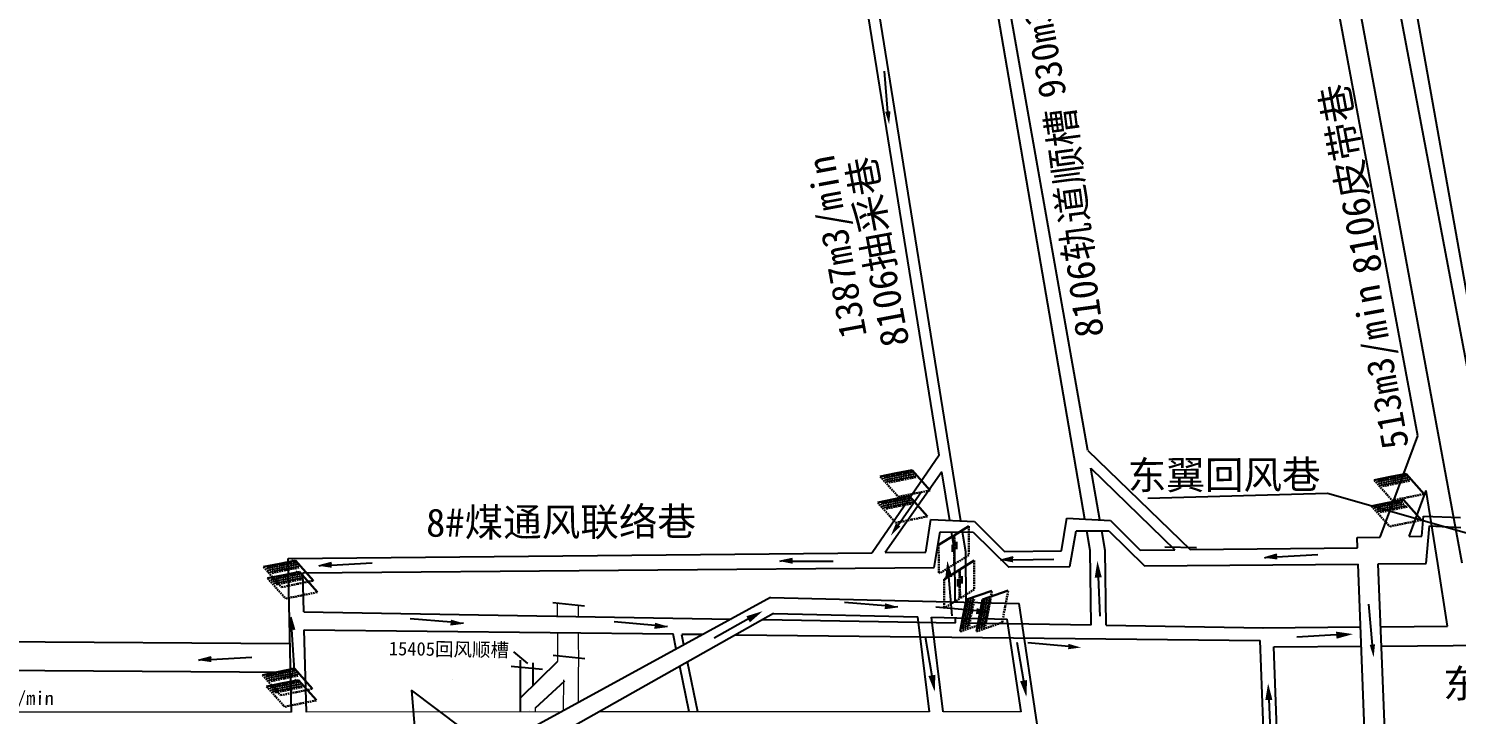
# Model space of a CAD drawing. Header units: millimetres. Extents: x 19725493 to 39459123, y 4133135 to 8271895.
# Drawn here: x 19728553.2 to 19728997, y 4135564.6 to 4135777.9 of the extents above; entities that cross this region are included whole.
import ezdxf

# ---------------------------------------------------------------- set-up
doc = ezdxf.new("R2010")
doc.units = ezdxf.units.MM
doc.linetypes.add('HIDDENX2', pattern=[0.75, 0.5, -0.25])
for name, color, linetype in [('2m等高线', 37, 'Continuous'), ('岩巷', 30, 'Continuous'), ('巷道底板高程点', 7, 'Continuous'), ('次要巷道', 7, 'Continuous'), ('次要巷道注记', 7, 'Continuous'), ('煤巷', 7, 'Continuous')]:
    doc.layers.add(name, color=color, linetype=linetype)
doc.styles.add('宋体', font='')
doc.styles.get('宋体').set_extended_font_data('SimSun')
doc.linetypes.add('井田边界线', pattern='A,40,-2,[133,煤矿线型.shx,S=1,R=0,X=0,Y=0],-4', length=46)

msp = doc.modelspace()

# ---------------------------------------------------------------- hatches: boundary and pattern name
at = {"ltscale": 6}
for color, points in [(5, [(19728821.08, 4135752.13), (19728819.42, 4135751.97), (19728820.64, 4135748.11)]), (5, [(19728824.12, 4135623.03), (19728822.74, 4135623.97), (19728821.2, 4135620.23)]), (5, [(19728647.45, 4135610.19), (19728647.34, 4135611.86), (19728643.45, 4135610.77)]), (5, [(19728790.66, 4135611.42), (19728790.64, 4135613.09), (19728786.69, 4135612.22)]), (5, [(19728859.2, 4135611.86), (19728859.16, 4135613.54), (19728855.22, 4135612.59)]), (5, [(19728941.28, 4135612.75), (19728941.15, 4135614.42), (19728937.26, 4135613.29)]), (1, [(19728819.43, 4135599.14), (19728819.31, 4135597.47), (19728823.32, 4135598)]), (1, [(19728847.83, 4135597.63), (19728847.7, 4135595.96), (19728851.71, 4135596.5)]), (1, [(19728634.13, 4135590.81), (19728635.8, 4135590.93), (19728634.67, 4135594.82)]), (1, [(19728684.47, 4135594.06), (19728684.34, 4135592.39), (19728688.35, 4135592.93)]), (1, [(19728747.88, 4135593.1), (19728747.76, 4135591.43), (19728751.77, 4135591.96)]), (1, [(19728876.4, 4135586.52), (19728876.27, 4135584.85), (19728880.28, 4135585.39)]), (5, [(19728971.65, 4135586.36), (19728969.99, 4135586.2), (19728971.21, 4135582.34)]), (5, [(19728610.07, 4135580.83), (19728609.96, 4135582.5), (19728606.06, 4135581.41)])]:
    msp.add_hatch(color=color, dxfattribs=at).paths.add_polyline_path(points)
at = {"layer": '2m等高线', "linetype": '井田边界线'}
for points in [[(19728838.11, 4135607.12), (19728840.29, 4135607.32), (19728838.74, 4135612.39)], [(19728884.54, 4135607.09), (19728886.73, 4135607.19), (19728885.39, 4135612.33)], [(19728776.3, 4135595.11), (19728777.37, 4135593.2), (19728781.37, 4135596.7)], [(19728959.55, 4135590.31), (19728959.7, 4135588.11), (19728964.81, 4135589.56)], [(19728835.02, 4135576.9), (19728832.85, 4135576.52), (19728834.83, 4135571.59)], [(19728863.51, 4135575.27), (19728861.35, 4135574.9), (19728863.32, 4135569.97)], [(19728937.56, 4135569.02), (19728939.76, 4135569.12), (19728938.42, 4135574.26)]]:
    msp.add_hatch(color=1, dxfattribs=at).paths.add_polyline_path(points)

# ---------------------------------------------------------------- linework, layer by layer
for p, q in [((19728984.91, 4135651.21), (19728850.27, 4136374.16)), ((19728998.68, 4135611.6), (19728858.16, 4136375.18)), ((19728867.54, 4136375.91), (19729009.98, 4135620.62)), ((19728836.23, 4135645.15), (19728719.58, 4136368.85)), ((19728882.38, 4135646.62), (19728755.95, 4136364.59)), ((19728881.48, 4135625.3), (19728847.93, 4135820.44)), ((19728842.91, 4135624.75), (19728811.75, 4135819.08)), ((19728979.55, 4135810.95), (19729005.52, 4135664.86)), ((19728973.21, 4135619.72), (19728984.91, 4135651.21)), ((19728882.38, 4135646.62), (19728914.25, 4135615.86)), ((19728836.23, 4135645.15), (19728815.35, 4135614.86)), ((19728837.06, 4135639.97), (19728819.43, 4135614.9)), ((19728839.49, 4135624.91), (19728837.06, 4135639.97)), ((19728883.35, 4135641.12), (19728909.48, 4135615.81)), ((19728886.17, 4135625.08), (19728883.35, 4135641.12)), ((19728901.04, 4135631.8), (19728956.84, 4135633.36)), ((19728956.84, 4135633.36), (19729002.99, 4135620.2)), ((19728982.25, 4135619.94), (19728987.58, 4135634.22)), ((19728991.14, 4135611.54), (19728987.58, 4135634.22)), ((19728832.06, 4135615.03), (19728833.64, 4135625.19)), ((19728833.64, 4135625.19), (19728847.22, 4135624.54)), ((19728847.22, 4135624.54), (19728856.55, 4135615.28)), ((19728874.25, 4135615.46), (19728875.83, 4135625.57)), ((19728875.83, 4135625.57), (19728889.4, 4135624.92)), ((19728889.4, 4135624.92), (19728898.69, 4135615.7)), ((19728986.15, 4135620.04), (19728986.75, 4135626.18)), ((19728986.75, 4135626.18), (19728998.22, 4135625.79)), ((19728834.66, 4135610.22), (19728836.55, 4135621.34)), ((19728836.55, 4135621.34), (19728846.73, 4135621.26)), ((19728841.07, 4135615.12), (19728840.07, 4135621.31)), ((19728844.44, 4135615.16), (19728843.46, 4135621.28)), ((19728846.73, 4135621.26), (19728857.85, 4135610.41)), ((19728876.84, 4135610.59), (19728878.74, 4135621.72)), ((19728878.74, 4135621.72), (19728888.92, 4135621.64)), ((19728883.15, 4135615.55), (19728882.1, 4135621.69)), ((19728887.84, 4135615.59), (19728886.77, 4135621.65)), ((19728888.92, 4135621.64), (19728900.03, 4135610.79)), ((19728966.09, 4135619.55), (19728973.21, 4135619.72)), ((19728966.22, 4135616.38), (19728966.09, 4135619.55)), ((19728982.25, 4135619.94), (19728986.15, 4135620.04)), ((19728987.57, 4135611.51), (19728988.53, 4135623.18)), ((19728988.53, 4135623.18), (19728998.28, 4135622.74)), ((19728841.22, 4135599.54), (19728841.07, 4135615.12)), ((19728844.6, 4135599.45), (19728844.44, 4135615.16)), ((19728856.55, 4135615.28), (19728874.25, 4135615.46)), ((19728883.39, 4135592.41), (19728883.15, 4135615.55)), ((19728888.07, 4135592.33), (19728887.84, 4135615.59)), ((19728898.69, 4135615.7), (19728909.48, 4135615.81)), ((19728906.36, 4135616.71), (19728916.19, 4135616.53)), ((19728914.25, 4135615.86), (19728966.22, 4135616.38)), ((19728633.94, 4135613.04), (19728815.35, 4135614.86)), ((19728634.93, 4135565.29), (19728633.94, 4135613.04)), ((19728819.43, 4135614.9), (19728832.06, 4135615.03)), ((19728900.03, 4135610.79), (19728966.41, 4135611.33)), ((19728974.42, 4135404.79), (19728966.41, 4135611.33)), ((19728972.67, 4135611.39), (19728987.57, 4135611.51)), ((19728972.67, 4135611.39), (19728987.57, 4135611.51)), ((19728975.26, 4135544.55), (19728972.67, 4135611.39)), ((19728994.21, 4135592.01), (19728991.14, 4135611.54)), ((19728638.44, 4135608.63), (19728834.66, 4135610.25)), ((19728638.76, 4135596.43), (19728638.44, 4135608.63)), ((19728857.81, 4135610.44), (19728876.84, 4135610.59)), ((19728783.82, 4135600.93), (19728602.77, 4135502.01)), ((19728716.17, 4135599.34), (19728725.96, 4135598.38)), ((19728783.82, 4135600.93), (19728861.04, 4135599.06)), ((19728867, 4135559.51), (19728861.04, 4135599.06)), ((19728784.77, 4135596), (19728620.39, 4135503.29)), ((19728638.76, 4135596.43), (19728771.59, 4135594.25)), ((19728781.37, 4135594.08), (19728841.29, 4135593.1)), ((19728784.77, 4135596), (19728829.56, 4135594.92)), ((19728833.18, 4135565.36), (19728829.56, 4135594.92)), ((19728837.44, 4135565.37), (19728833.83, 4135594.82)), ((19728833.83, 4135594.82), (19728857.29, 4135594.25)), ((19728841.29, 4135593.1), (19728841.27, 4135594.64)), ((19728844.67, 4135593.04), (19728844.65, 4135594.55)), ((19728844.67, 4135593.04), (19728883.39, 4135592.41)), ((19728861.64, 4135565.37), (19728857.29, 4135594.25)), ((19728634.38, 4135586.5), (19728188.45, 4135589.87)), ((19728639.56, 4135565.32), (19728638.9, 4135590.88)), ((19728638.9, 4135590.88), (19728753.52, 4135589.59)), ((19728754.48, 4135584.9), (19728753.52, 4135589.59)), ((19728756.87, 4135586.2), (19728756.24, 4135589.31)), ((19728756.25, 4135589.56), (19728762.88, 4135589.49)), ((19728773.01, 4135589.37), (19728935.96, 4135587.54)), ((19728888.07, 4135592.33), (19728937.04, 4135591.53)), ((19728936.73, 4135591.53), (19728967.17, 4135591.78)), ((19728973.43, 4135591.83), (19728994.21, 4135592.01)), ((19728703.88, 4135584.04), (19728708.25, 4135580.41)), ((19728943.04, 4135404.94), (19728935.96, 4135587.54)), ((19728940.17, 4135585.55), (19728967.4, 4135585.77)), ((19728943.16, 4135508.28), (19728940.17, 4135585.55)), ((19728973.66, 4135585.82), (19729011.79, 4135586.14)), ((19728703.18, 4135579.61), (19728712.97, 4135578.65)), ((19728706.05, 4135565.36), (19728706.06, 4135581.5)), ((19728706.06, 4135569.7), (19728717.67, 4135581.09)), ((19728710.04, 4135573.65), (19728709.99, 4135580.61)), ((19728716.27, 4135582.97), (19728726.06, 4135582.01)), ((19728761.16, 4135565.35), (19728757.97, 4135580.89)), ((19728633.91, 4135577.6), (19728431.18, 4135579.12)), ((19728758.5, 4135565.35), (19728755.58, 4135579.54)), ((19728672.17, 4135572.15), (19728674.78, 4135541.35)), ((19728696.99, 4135553.49), (19728672.17, 4135572.13)), ((19728710.75, 4135566.63), (19728719.87, 4135574.97))]:
    msp.add_line(p, q)
at = {"lineweight": 30}
for p, q in [((19728822.86, 4135639.56), (19728817.91, 4135638.56)), ((19728827.82, 4135640.56), (19728822.86, 4135639.56)), ((19728827.82, 4135640.56), (19728833.4, 4135634.25)), ((19728976.34, 4135638.43), (19728971.39, 4135637.43)), ((19728981.3, 4135639.43), (19728976.34, 4135638.43)), ((19728981.3, 4135639.43), (19728986.88, 4135633.12)), ((19728822.07, 4135631.47), (19728817.11, 4135630.47)), ((19728827.02, 4135632.47), (19728822.07, 4135631.47)), ((19728827.02, 4135632.47), (19728832.61, 4135626.16)), ((19728975.55, 4135630.33), (19728970.59, 4135629.33)), ((19728980.5, 4135631.34), (19728975.55, 4135630.33)), ((19728980.5, 4135631.34), (19728986.08, 4135625.03)), ((19728631.19, 4135611.45), (19728626.23, 4135610.45)), ((19728636.14, 4135612.45), (19728631.19, 4135611.45)), ((19728636.14, 4135612.45), (19728641.72, 4135606.15)), ((19728632.47, 4135607.9), (19728627.51, 4135606.9)), ((19728637.42, 4135608.9), (19728632.47, 4135607.9)), ((19728637.42, 4135608.9), (19728643, 4135602.59)), ((19728844.65, 4135600.27), (19728852.61, 4135603.05)), ((19728849.71, 4135600.3), (19728857.66, 4135603.07)), ((19728844.65, 4135600.27), (19728843.7, 4135595.31)), ((19728849.71, 4135600.3), (19728848.76, 4135595.34)), ((19728843.7, 4135595.31), (19728842.75, 4135590.35)), ((19728848.76, 4135595.34), (19728847.8, 4135590.37)), ((19728630.88, 4135577.83), (19728625.92, 4135576.82)), ((19728635.83, 4135578.83), (19728630.88, 4135577.83)), ((19728637.11, 4135575.27), (19728632.16, 4135574.27)), ((19728635.83, 4135578.83), (19728641.42, 4135572.52)), ((19728637.11, 4135575.27), (19728642.7, 4135568.96)), ((19728632.16, 4135574.27), (19728627.2, 4135573.27))]:
    msp.add_line(p, q, dxfattribs=at)
at = {"linetype": 'HIDDENX2', "lineweight": 30}
for p, q in [((19728817.91, 4135638.56), (19728823.49, 4135632.25)), ((19728823.23, 4135639.15), (19728818.99, 4135638.3)), ((19728818.99, 4135638.3), (19728820.46, 4135636.64)), ((19728819.5, 4135638.4), (19728820.96, 4135636.75)), ((19728820.09, 4135638.52), (19728821.55, 4135636.87)), ((19728824.69, 4135637.5), (19728820.46, 4135636.64)), ((19728820.52, 4135638.6), (19728821.98, 4135636.95)), ((19728821.11, 4135638.72), (19728822.57, 4135637.07)), ((19728821.68, 4135638.84), (19728823.14, 4135637.19)), ((19728822.18, 4135638.94), (19728823.65, 4135637.29)), ((19728822.74, 4135639.05), (19728824.2, 4135637.4)), ((19728823.23, 4135639.15), (19728824.69, 4135637.5)), ((19728827.6, 4135640.03), (19728823.37, 4135639.18)), ((19728823.37, 4135639.18), (19728824.83, 4135637.53)), ((19728823.88, 4135639.28), (19728825.34, 4135637.63)), ((19728824.42, 4135639.39), (19728825.88, 4135637.74)), ((19728828.92, 4135638.35), (19728824.69, 4135637.5)), ((19728824.97, 4135639.5), (19728826.43, 4135637.85)), ((19728825.48, 4135639.61), (19728826.95, 4135637.95)), ((19728826.02, 4135639.72), (19728827.49, 4135638.06)), ((19728826.52, 4135639.82), (19728827.98, 4135638.16)), ((19728827.08, 4135639.93), (19728828.54, 4135638.28)), ((19728827.6, 4135640.03), (19728829.06, 4135638.38)), ((19728971.39, 4135637.43), (19728976.97, 4135631.12)), ((19728976.71, 4135638.02), (19728972.47, 4135637.16)), ((19728972.98, 4135637.26), (19728974.44, 4135635.61)), ((19728973.57, 4135637.38), (19728975.03, 4135635.73)), ((19728974, 4135637.47), (19728975.46, 4135635.82)), ((19728974.59, 4135637.59), (19728976.05, 4135635.94)), ((19728975.16, 4135637.7), (19728976.62, 4135636.05)), ((19728975.66, 4135637.8), (19728977.12, 4135636.15)), ((19728976.22, 4135637.92), (19728977.68, 4135636.26)), ((19728976.71, 4135638.02), (19728978.17, 4135636.36)), ((19728981.08, 4135638.9), (19728976.85, 4135638.04)), ((19728976.85, 4135638.04), (19728978.31, 4135636.39)), ((19728977.36, 4135638.15), (19728978.82, 4135636.5)), ((19728977.89, 4135638.26), (19728979.36, 4135636.6)), ((19728978.45, 4135638.37), (19728979.91, 4135636.71)), ((19728978.96, 4135638.47), (19728980.42, 4135636.82)), ((19728979.5, 4135638.58), (19728980.97, 4135636.93)), ((19728980, 4135638.68), (19728981.46, 4135637.03)), ((19728980.56, 4135638.79), (19728982.02, 4135637.14)), ((19728981.08, 4135638.9), (19728982.54, 4135637.25)), ((19728828.45, 4135633.25), (19728823.49, 4135632.25)), ((19728833.26, 4135634.23), (19728828.45, 4135633.25)), ((19728972.47, 4135637.16), (19728973.93, 4135635.51)), ((19728978.17, 4135636.36), (19728973.93, 4135635.51)), ((19728982.4, 4135637.22), (19728978.17, 4135636.36)), ((19728986.74, 4135633.09), (19728981.93, 4135632.12)), ((19728817.11, 4135630.47), (19728822.7, 4135624.16)), ((19728822.43, 4135631.06), (19728818.2, 4135630.21)), ((19728818.2, 4135630.21), (19728819.66, 4135628.55)), ((19728818.7, 4135630.31), (19728820.16, 4135628.65)), ((19728819.29, 4135630.43), (19728820.75, 4135628.77)), ((19728823.89, 4135629.41), (19728819.66, 4135628.55)), ((19728819.73, 4135630.51), (19728821.19, 4135628.86)), ((19728820.31, 4135630.63), (19728821.78, 4135628.98)), ((19728820.89, 4135630.75), (19728822.35, 4135629.1)), ((19728821.39, 4135630.85), (19728822.85, 4135629.2)), ((19728821.94, 4135630.96), (19728823.41, 4135629.31)), ((19728822.43, 4135631.06), (19728823.89, 4135629.41)), ((19728826.8, 4135631.94), (19728822.57, 4135631.09)), ((19728822.57, 4135631.09), (19728824.03, 4135629.44)), ((19728823.08, 4135631.19), (19728824.55, 4135629.54)), ((19728823.62, 4135631.3), (19728825.08, 4135629.65)), ((19728828.12, 4135630.26), (19728823.89, 4135629.41)), ((19728824.17, 4135631.41), (19728825.63, 4135629.76)), ((19728824.69, 4135631.52), (19728826.15, 4135629.86)), ((19728825.23, 4135631.63), (19728826.69, 4135629.97)), ((19728825.72, 4135631.73), (19728827.18, 4135630.07)), ((19728826.29, 4135631.84), (19728827.75, 4135630.19)), ((19728826.8, 4135631.94), (19728828.26, 4135630.29)), ((19728970.59, 4135629.33), (19728976.17, 4135623.03)), ((19728975.91, 4135629.92), (19728971.67, 4135629.07)), ((19728971.67, 4135629.07), (19728973.14, 4135627.42)), ((19728972.18, 4135629.17), (19728973.64, 4135627.52)), ((19728972.77, 4135629.29), (19728974.23, 4135627.64)), ((19728973.2, 4135629.38), (19728974.67, 4135627.73)), ((19728973.79, 4135629.5), (19728975.25, 4135627.84)), ((19728974.36, 4135629.61), (19728975.83, 4135627.96)), ((19728974.86, 4135629.71), (19728976.33, 4135628.06)), ((19728975.42, 4135629.83), (19728976.88, 4135628.17)), ((19728975.91, 4135629.92), (19728977.37, 4135628.27)), ((19728980.28, 4135630.81), (19728976.05, 4135629.95)), ((19728976.05, 4135629.95), (19728977.51, 4135628.3)), ((19728976.56, 4135630.06), (19728978.02, 4135628.4)), ((19728981.93, 4135632.12), (19728976.97, 4135631.12)), ((19728977.1, 4135630.16), (19728978.56, 4135628.51)), ((19728981.6, 4135629.13), (19728977.37, 4135628.27)), ((19728977.65, 4135630.28), (19728979.11, 4135628.62)), ((19728978.16, 4135630.38), (19728979.63, 4135628.73)), ((19728978.71, 4135630.49), (19728980.17, 4135628.84)), ((19728979.2, 4135630.59), (19728980.66, 4135628.94)), ((19728979.76, 4135630.7), (19728981.23, 4135629.05)), ((19728827.65, 4135625.16), (19728822.7, 4135624.16)), ((19728832.47, 4135626.13), (19728827.65, 4135625.16)), ((19728977.37, 4135628.27), (19728973.14, 4135627.42)), ((19728981.13, 4135624.03), (19728976.17, 4135623.03)), ((19728985.94, 4135625), (19728981.13, 4135624.03)), ((19728631.55, 4135611.04), (19728627.31, 4135610.19)), ((19728629.43, 4135610.62), (19728630.89, 4135608.96)), ((19728630, 4135610.73), (19728631.47, 4135609.08)), ((19728630.5, 4135610.83), (19728631.97, 4135609.18)), ((19728631.06, 4135610.94), (19728632.52, 4135609.29)), ((19728631.55, 4135611.04), (19728633.01, 4135609.39)), ((19728635.92, 4135611.93), (19728631.69, 4135611.07)), ((19728631.69, 4135611.07), (19728633.15, 4135609.42)), ((19728632.2, 4135611.18), (19728633.66, 4135609.52)), ((19728632.74, 4135611.28), (19728634.2, 4135609.63)), ((19728633.29, 4135611.39), (19728634.75, 4135609.74)), ((19728633.8, 4135611.5), (19728635.27, 4135609.85)), ((19728634.35, 4135611.61), (19728635.81, 4135609.96)), ((19728634.84, 4135611.71), (19728636.3, 4135610.06)), ((19728635.4, 4135611.82), (19728636.87, 4135610.17)), ((19728635.92, 4135611.93), (19728637.38, 4135610.27)), ((19728626.23, 4135610.45), (19728631.81, 4135604.14)), ((19728627.31, 4135610.19), (19728628.78, 4135608.54)), ((19728627.51, 4135606.9), (19728633.09, 4135600.59)), ((19728627.82, 4135610.29), (19728629.28, 4135608.64)), ((19728628.41, 4135610.41), (19728629.87, 4135608.76)), ((19728632.83, 4135607.49), (19728628.59, 4135606.63)), ((19728628.59, 4135606.63), (19728630.06, 4135604.98)), ((19728633.01, 4135609.39), (19728628.78, 4135608.54)), ((19728628.84, 4135610.5), (19728630.31, 4135608.84)), ((19728629.1, 4135606.73), (19728630.56, 4135605.08)), ((19728629.69, 4135606.85), (19728631.15, 4135605.2)), ((19728630.12, 4135606.94), (19728631.59, 4135605.29)), ((19728630.71, 4135607.06), (19728632.17, 4135605.41)), ((19728631.28, 4135607.18), (19728632.75, 4135605.52)), ((19728631.78, 4135607.28), (19728633.25, 4135605.62)), ((19728632.34, 4135607.39), (19728633.8, 4135605.74)), ((19728632.83, 4135607.49), (19728634.29, 4135605.84)), ((19728637.2, 4135608.37), (19728632.97, 4135607.52)), ((19728632.97, 4135607.52), (19728634.43, 4135605.86)), ((19728637.24, 4135610.25), (19728633.01, 4135609.39)), ((19728633.48, 4135607.62), (19728634.94, 4135605.97)), ((19728634.02, 4135607.73), (19728635.48, 4135606.08)), ((19728638.52, 4135606.69), (19728634.29, 4135605.84)), ((19728634.57, 4135607.84), (19728636.03, 4135606.19)), ((19728635.08, 4135607.94), (19728636.55, 4135606.29)), ((19728635.63, 4135608.05), (19728637.09, 4135606.4)), ((19728636.12, 4135608.15), (19728637.58, 4135606.5)), ((19728636.68, 4135608.27), (19728638.14, 4135606.61)), ((19728637.2, 4135608.37), (19728638.66, 4135606.72)), ((19728634.29, 4135605.84), (19728630.06, 4135604.98)), ((19728636.77, 4135605.15), (19728631.81, 4135604.14)), ((19728641.58, 4135606.12), (19728636.77, 4135605.15)), ((19728642.86, 4135602.56), (19728638.05, 4135601.59)), ((19728852.58, 4135602.91), (19728851.65, 4135598.08)), ((19728857.64, 4135602.94), (19728856.71, 4135598.11)), ((19728638.05, 4135601.59), (19728633.09, 4135600.59)), ((19728845.06, 4135599.87), (19728844.24, 4135595.63)), ((19728844.45, 4135596.68), (19728846.53, 4135597.41)), ((19728844.55, 4135597.23), (19728846.64, 4135597.96)), ((19728844.65, 4135597.75), (19728846.73, 4135598.48)), ((19728844.76, 4135598.29), (19728846.84, 4135599.02)), ((19728844.85, 4135598.79), (19728846.93, 4135599.51)), ((19728844.96, 4135599.35), (19728847.04, 4135600.08)), ((19728845.06, 4135599.87), (19728847.14, 4135600.6)), ((19728847.12, 4135600.46), (19728846.3, 4135596.22)), ((19728850.11, 4135599.9), (19728849.3, 4135595.66)), ((19728849.5, 4135596.71), (19728851.59, 4135597.43)), ((19728849.61, 4135597.26), (19728851.69, 4135597.99)), ((19728849.71, 4135597.78), (19728851.79, 4135598.5)), ((19728849.81, 4135598.32), (19728851.89, 4135599.05)), ((19728849.91, 4135598.82), (19728851.99, 4135599.54)), ((19728850.01, 4135599.38), (19728852.1, 4135600.11)), ((19728850.11, 4135599.9), (19728852.2, 4135600.62)), ((19728851.65, 4135598.08), (19728850.7, 4135593.12)), ((19728852.17, 4135600.48), (19728851.36, 4135596.24)), ((19728856.71, 4135598.11), (19728855.76, 4135593.15)), ((19728842.75, 4135590.35), (19728850.7, 4135593.12)), ((19728844.22, 4135595.49), (19728843.4, 4135591.25)), ((19728843.61, 4135592.35), (19728845.7, 4135593.07)), ((19728843.7, 4135592.78), (19728845.78, 4135593.51)), ((19728843.81, 4135593.37), (19728845.89, 4135594.1)), ((19728843.92, 4135593.94), (19728846, 4135594.67)), ((19728844.02, 4135594.44), (19728846.1, 4135595.17)), ((19728844.12, 4135595), (19728846.21, 4135595.73)), ((19728844.22, 4135595.49), (19728846.3, 4135596.22)), ((19728844.24, 4135595.63), (19728846.33, 4135596.36)), ((19728844.34, 4135596.14), (19728846.43, 4135596.87)), ((19728846.3, 4135596.22), (19728845.49, 4135591.97)), ((19728847.8, 4135590.37), (19728855.76, 4135593.15)), ((19728849.27, 4135595.52), (19728848.46, 4135591.28)), ((19728848.67, 4135592.37), (19728850.75, 4135593.1)), ((19728848.75, 4135592.81), (19728850.84, 4135593.53)), ((19728848.87, 4135593.4), (19728850.95, 4135594.12)), ((19728848.98, 4135593.97), (19728851.06, 4135594.7)), ((19728849.07, 4135594.47), (19728851.16, 4135595.2)), ((19728849.18, 4135595.03), (19728851.26, 4135595.76)), ((19728849.27, 4135595.52), (19728851.36, 4135596.24)), ((19728849.3, 4135595.66), (19728851.38, 4135596.38)), ((19728849.4, 4135596.17), (19728851.48, 4135596.9)), ((19728851.36, 4135596.24), (19728850.54, 4135592)), ((19728843.4, 4135591.25), (19728845.49, 4135591.97)), ((19728843.5, 4135591.75), (19728845.58, 4135592.48)), ((19728848.46, 4135591.28), (19728850.54, 4135592)), ((19728848.56, 4135591.78), (19728850.64, 4135592.51)), ((19728625.92, 4135576.82), (19728631.51, 4135570.52)), ((19728631.24, 4135577.41), (19728627.01, 4135576.56)), ((19728627.01, 4135576.56), (19728628.47, 4135574.91)), ((19728627.51, 4135576.66), (19728628.97, 4135575.01)), ((19728628.1, 4135576.78), (19728629.56, 4135575.13)), ((19728632.7, 4135575.76), (19728628.47, 4135574.91)), ((19728628.54, 4135576.87), (19728630, 4135575.22)), ((19728629.12, 4135576.99), (19728630.59, 4135575.34)), ((19728629.7, 4135577.1), (19728631.16, 4135575.45)), ((19728630.2, 4135577.2), (19728631.66, 4135575.55)), ((19728630.75, 4135577.32), (19728632.22, 4135575.66)), ((19728631.24, 4135577.41), (19728632.7, 4135575.76)), ((19728635.61, 4135578.3), (19728631.38, 4135577.44)), ((19728631.38, 4135577.44), (19728632.84, 4135575.79)), ((19728631.89, 4135577.55), (19728633.36, 4135575.89)), ((19728632.43, 4135577.65), (19728633.89, 4135576)), ((19728636.94, 4135576.62), (19728632.7, 4135575.76)), ((19728632.98, 4135577.77), (19728634.44, 4135576.11)), ((19728633.5, 4135577.87), (19728634.96, 4135576.22)), ((19728634.04, 4135577.98), (19728635.5, 4135576.33)), ((19728634.53, 4135578.08), (19728636, 4135576.43)), ((19728635.1, 4135578.19), (19728636.56, 4135576.54)), ((19728635.61, 4135578.3), (19728637.08, 4135576.65)), ((19728627.2, 4135573.27), (19728632.79, 4135566.96)), ((19728632.52, 4135573.86), (19728628.29, 4135573)), ((19728628.29, 4135573), (19728629.75, 4135571.35)), ((19728628.79, 4135573.11), (19728630.25, 4135571.45)), ((19728629.38, 4135573.23), (19728630.84, 4135571.57)), ((19728633.98, 4135572.21), (19728629.75, 4135571.35)), ((19728629.82, 4135573.31), (19728631.28, 4135571.66)), ((19728630.4, 4135573.43), (19728631.87, 4135571.78)), ((19728630.98, 4135573.55), (19728632.44, 4135571.9)), ((19728631.48, 4135573.65), (19728632.94, 4135572)), ((19728636.46, 4135571.52), (19728631.51, 4135570.52)), ((19728632.03, 4135573.76), (19728633.5, 4135572.11)), ((19728632.52, 4135573.86), (19728633.98, 4135572.21)), ((19728636.89, 4135574.74), (19728632.66, 4135573.89)), ((19728632.66, 4135573.89), (19728634.12, 4135572.24)), ((19728633.17, 4135573.99), (19728634.64, 4135572.34)), ((19728633.71, 4135574.1), (19728635.17, 4135572.45)), ((19728638.21, 4135573.06), (19728633.98, 4135572.21)), ((19728634.26, 4135574.21), (19728635.72, 4135572.56)), ((19728634.78, 4135574.31), (19728636.24, 4135572.66)), ((19728635.32, 4135574.42), (19728636.78, 4135572.77)), ((19728635.81, 4135574.52), (19728637.28, 4135572.87)), ((19728636.38, 4135574.64), (19728637.84, 4135572.99)), ((19728641.28, 4135572.49), (19728636.46, 4135571.52)), ((19728636.89, 4135574.74), (19728638.35, 4135573.09)), ((19728637.74, 4135567.96), (19728632.79, 4135566.96)), ((19728642.56, 4135568.93), (19728637.74, 4135567.96))]:
    msp.add_line(p, q, dxfattribs=at)
at = {"color": 3, "lineweight": 30}
for p, q in [((19728836.17, 4135617.38), (19728840.81, 4135620.25)), ((19728841, 4135620.37), (19728845.45, 4135623.12)), ((19728840.31, 4135616.66), (19728840.13, 4135616.59)), ((19728840.31, 4135615.6), (19728840.13, 4135615.54)), ((19728840.31, 4135617.36), (19728840.31, 4135615.09)), ((19728841.58, 4135617.61), (19728841.4, 4135617.55)), ((19728841.58, 4135616.55), (19728841.4, 4135616.49)), ((19728841.58, 4135618.25), (19728841.58, 4135615.97)), ((19728635.28, 4135612.48), (19728635.08, 4135612.44)), ((19728842.66, 4135609.67), (19728847.11, 4135612.42)), ((19728636.55, 4135608.92), (19728636.36, 4135608.89)), ((19728837.83, 4135606.68), (19728842.47, 4135609.55)), ((19728839.74, 4135608.25), (19728839.55, 4135608.19)), ((19728841.97, 4135606.66), (19728841.98, 4135604.39)), ((19728843.24, 4135606.92), (19728843.06, 4135606.85)), ((19728843.24, 4135607.55), (19728843.25, 4135605.28)), ((19728841.97, 4135605.96), (19728841.79, 4135605.9)), ((19728841.98, 4135604.9), (19728841.79, 4135604.84)), ((19728849.36, 4135599.51), (19728849.32, 4135599.32)), ((19728634.97, 4135578.85), (19728634.77, 4135578.81)), ((19728636.25, 4135575.29), (19728636.05, 4135575.26))]:
    msp.add_line(p, q, dxfattribs=at)
at = {"color": 3, "linetype": 'HIDDENX2', "lineweight": 30}
for p, q in [((19728840.81, 4135620.25), (19728840.82, 4135611.25)), ((19728841, 4135620.37), (19728841.01, 4135611.37)), ((19728845.45, 4135623.12), (19728845.46, 4135614.12)), ((19728836.04, 4135617.34), (19728836.06, 4135608.34)), ((19728840.82, 4135611.25), (19728836.18, 4135608.38)), ((19728845.46, 4135614.12), (19728841.01, 4135611.37)), ((19728847.11, 4135612.42), (19728847.13, 4135603.42)), ((19728837.71, 4135606.64), (19728837.72, 4135597.64)), ((19728842.47, 4135609.55), (19728842.49, 4135600.55)), ((19728842.66, 4135609.67), (19728842.68, 4135600.67)), ((19728847.13, 4135603.42), (19728842.68, 4135600.67)), ((19728842.49, 4135600.55), (19728837.84, 4135597.68))]:
    msp.add_line(p, q, dxfattribs=at)
at = {"color": 5, "ltscale": 6}
for p, q in [((19728643.45, 4135610.77), (19728647.34, 4135611.86)), ((19728786.69, 4135612.22), (19728790.64, 4135613.09)), ((19728855.22, 4135612.59), (19728859.16, 4135613.54)), ((19728937.26, 4135613.29), (19728941.15, 4135614.42)), ((19728606.06, 4135581.41), (19728609.96, 4135582.5))]:
    msp.add_line(p, q, dxfattribs=at)
at = {"color": 1, "ltscale": 6}
for p, q in [((19728823.32, 4135598), (19728819.31, 4135597.47)), ((19728634.67, 4135594.82), (19728635.8, 4135590.93)), ((19728688.35, 4135592.93), (19728684.34, 4135592.39)), ((19728851.71, 4135596.5), (19728847.7, 4135595.96)), ((19728751.77, 4135591.96), (19728747.76, 4135591.43))]:
    msp.add_line(p, q, dxfattribs=at)
at = {"layer": '2m等高线', "color": 5, "linetype": '井田边界线'}
for p, q in [((19728820.29, 4135751.9), (19728819.17, 4135764.65)), ((19728823.36, 4135623.36), (19728830.69, 4135633.85)), ((19728647.24, 4135610.99), (19728660.03, 4135611.69)), ((19728790.49, 4135612.23), (19728803.3, 4135612.21)), ((19728859.02, 4135612.67), (19728871.83, 4135612.86)), ((19728941.06, 4135613.55), (19728953.83, 4135614.36)), ((19728970.86, 4135586.13), (19728969.74, 4135598.88)), ((19728609.86, 4135581.64), (19728622.64, 4135582.33))]:
    msp.add_line(p, q, dxfattribs=at)
at = {"layer": '2m等高线', "color": 1, "linetype": '井田边界线'}
for p, q in [((19728839.15, 4135607.42), (19728840.18, 4135595.2)), ((19728885.59, 4135607.35), (19728886.09, 4135595.1)), ((19728819.53, 4135598.31), (19728806.78, 4135599.43)), ((19728847.92, 4135596.81), (19728835.17, 4135597.92)), ((19728684.56, 4135593.24), (19728671.81, 4135594.35)), ((19728747.98, 4135592.27), (19728735.23, 4135593.39)), ((19728777, 4135594.28), (19728766.28, 4135588.34)), ((19728634.93, 4135591.02), (19728635.75, 4135578.25)), ((19728834, 4135576.51), (19728831.96, 4135588.6)), ((19728959.57, 4135589.37), (19728947.33, 4135588.6)), ((19728862.49, 4135574.88), (19728860.45, 4135586.98)), ((19728876.49, 4135585.7), (19728863.74, 4135586.81)), ((19728938.62, 4135569.28), (19728939.12, 4135557.02))]:
    msp.add_line(p, q, dxfattribs=at)
at = {"layer": '岩巷', "color": 0, "lineweight": 20}
for p, q in [((19728717.63, 4135598.43), (19728717.63, 4135599.2)), ((19728717.67, 4135581.09), (19728717.65, 4135590)), ((19728634.93, 4135565.29), (19728412.06, 4135565.26)), ((19728718.68, 4135565.34), (19728639.56, 4135565.32)), ((19728758.5, 4135565.35), (19728730.4, 4135565.34)), ((19728833.18, 4135565.36), (19728758.34, 4135565.35)), ((19728861.64, 4135565.37), (19728837.44, 4135565.37))]:
    msp.add_line(p, q, dxfattribs=at)
at = {"layer": '巷道底板高程点', "color": 0, "lineweight": 20}
for p, q in [((19728717.64, 4135595.13), (19728717.63, 4135599.2)), ((19728717.67, 4135581.09), (19728717.65, 4135590))]:
    msp.add_line(p, q, dxfattribs=at)
at = {"layer": '煤巷', "color": 0, "lineweight": 20}
for p, q in [((19728724.15, 4135595.02), (19728724.14, 4135598.56)), ((19728724.2, 4135579.39), (19728724.17, 4135589.92)), ((19728684.84, 4135575.31), (19728684.83, 4135575.33)), ((19728719.43, 4135565.75), (19728719.58, 4135575.32)), ((19728724.08, 4135568.29), (19728724.17, 4135579.26)), ((19728710.75, 4135565.33), (19728710.75, 4135566.63)), ((19728708.91, 4135565.66), (19728708.89, 4135565.68))]:
    msp.add_line(p, q, dxfattribs=at)

# ---------------------------------------------------------------- texts
at = {"layer": '次要巷道', "color": 0, "lineweight": 20, "style": '宋体'}
for s, rotation, p in [('8106皮带巷', 100.519, (19728973.94, 4135702.46)), ('8106轨道顺槽', 97.5584, (19728887.35, 4135682.41)), ('8106抽采巷', 100.519, (19728826.97, 4135679.81)), ('东翼回风巷', 0.2683, (19728894.81, 4135634.53)), ('8#煤通风联络巷', 0.2683, (19728676.78, 4135619.82)), ('东翼皮带巷', 0.2683, (19728992.8, 4135569.73))]:
    msp.add_text(s, height=8.787, rotation=rotation, dxfattribs=at).set_placement(p)
at = {"layer": '次要巷道注记', "color": 0, "lineweight": 20, "style": '宋体'}
for s, height, rotation, p in [('930m3/min', 8.436, 100.3656, (19728875.79, 4135757.18)), ('1387m3/min', 8.436, 100.3656, (19728813.74, 4135682.44)), ('513m3/min', 8.436, 100.3656, (19728982.18, 4135647.94)), ('15405回风顺槽', 4.218, 359.2421, (19728665.15, 4135582.99)), ('216m3/min', 4.218, 359.4596, (19728535.23, 4135567.71))]:
    msp.add_text(s, height=height, rotation=rotation, dxfattribs=at).set_placement(p)

doc.saveas('drawing.dxf')
